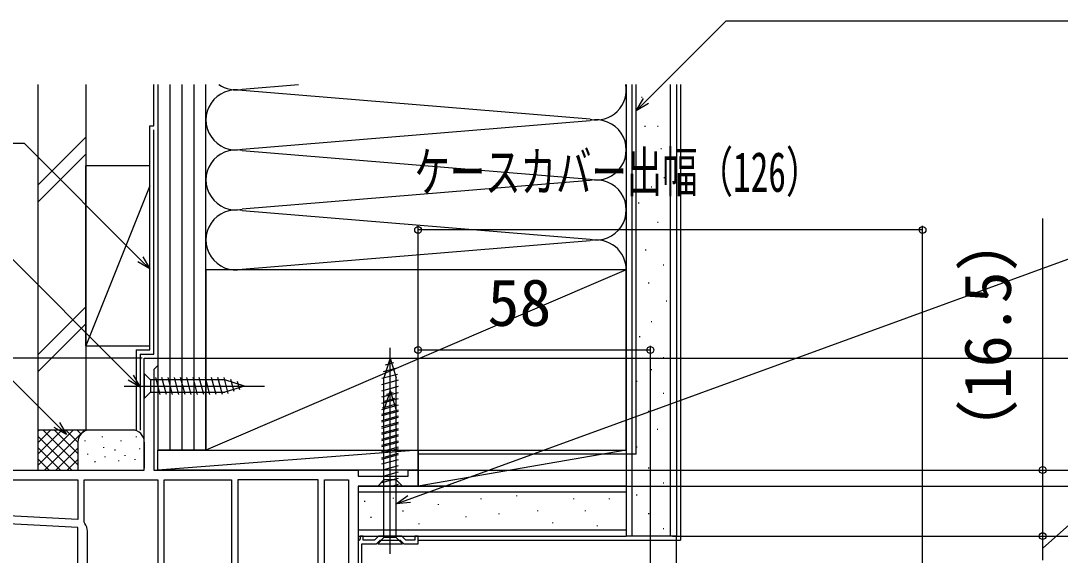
# Model space of a CAD drawing. Units: millimetres, scale not verified. Extents: x -700 to 700, y -1044 to 1038.
# Drawn here: x -459.3 to -199.6, y 660.6 to 794.2 of the extents above; entities that cross this region are included whole.
import ezdxf
from ezdxf.enums import TextEntityAlignment as Align

# ---------------------------------------------------------------- set-up
doc = ezdxf.new("R2010")
doc.units = ezdxf.units.MM
doc.header["$LTSCALE"] = 6
for name, color, linetype in [('0-2_YKK_11', 7, 'Continuous'), ('0-5_YKK_13', 4, 'Continuous'), ('0-7_YKK_D', 6, 'Continuous'), ('0-9_YSS_K', 3, 'Continuous'), ('0-A_YSS_KE', 3, 'Continuous')]:
    doc.layers.add(name, color=color, linetype=linetype)
doc.styles.add('ＭＳ ゴシック', font='')
doc.styles.get('ＭＳ ゴシック').set_extended_font_data('MS Gothic')

msp = doc.modelspace()

# ---------------------------------------------------------------- linework, layer by layer
at = {"layer": '0-2_YKK_11'}
for points in [[(-489, 681.896), (-428.4, 681.896), (-428.4, 709.896), (-425, 709.896), (-425, 707.996), (-425.5, 707.496), (-426, 706.996), (-426, 681.896), (-375, 681.896), (-375, 680.396), (-362.5, 680.396), (-362.5, 681.896), (-360, 681.896), (-360, 677.896), (-375, 677.896)], [(-443.282, 668.531), (-443.4, 668.854), (-443.4, 679.496), (-425, 679.496)], [(-425, 679.496), (-425, 642.296), (-428.1, 642.296), (-428.1, 646.196)], [(-385, 646.496), (-385, 679.496), (-405, 679.496), (-405, 646.496), (-403.6, 646.496)], [(-375, 677.896), (-375, 613.896), (-376.8, 613.896), (-376.8, 615.896), (-385, 615.896), (-385, 619.196)], [(-438.785, 641.07), (-437.793, 646.696), (-442.6, 646.696), (-442.6, 641.34), (-442.058, 640.472), (-442.377, 639.896), (-445, 639.896), (-445, 667.538), (-489.052, 669.846)], [(-431, 649.096), (-442.6, 649.096), (-442.6, 666.663)], [(-371.1, 650.196), (-371.1, 655.596), (-371.9, 655.596), (-372.381, 650.096), (-374.1, 650.096), (-374.1, 663.496), (-370.4, 663.496), (-369.5, 664.396), (-364.5, 664.396), (-363.6, 663.496), (-360, 663.496), (-360, 665.396), (-360.8, 665.396), (-360.8, 664.396), (-363.086, 664.396), (-364.086, 665.396), (-369.914, 665.396), (-370.914, 664.396), (-373.7, 664.396), (-373.7, 665.396), (-374.5, 665.396), (-374.5, 664.688), (-374.75, 664.392), (-375, 664.096)], [(-375, 664.096), (-375, 649.196), (-372.1, 649.196)]]:
    msp.add_lwpolyline(points, dxfattribs=at)
for points in [[(-445, 669.54), (-487.6, 671.773), (-487.6, 679.496), (-445, 679.496)], [(-406.6, 679.496), (-406.6, 642.296), (-423.4, 642.296), (-423.4, 679.496)], [(-383.4, 641.496), (-383.4, 679.496), (-377.4, 679.496), (-377.4, 641.496)]]:
    msp.add_lwpolyline(points, close=True, dxfattribs=at)
msp.add_arc((-445.5, 666.663), 2.9, 359.99999, 40.11919, dxfattribs=at)
at = {"layer": '0-5_YKK_13'}
for p, q in [((-367, 675.396), (-367.001, 712.396)), ((-367.001, 709.896), (-368.55, 704.98)), ((-367.001, 709.896), (-365.45, 704.98)), ((-367.001, 709.896), (-365.45, 704.98)), ((-368.647, 706.504), (-365.611, 707.317)), ((-368.112, 708.2), (-366.062, 708.749)), ((-428.4, 705.99), (-428.4, 699.79)), ((-428.4, 705.99), (-426.85, 704.44)), ((-408.316, 704.44), (-426.85, 704.44)), ((-426.85, 704.44), (-426.85, 701.34)), ((-424.424, 700.79), (-425.549, 704.99)), ((-422.871, 700.79), (-423.996, 704.99)), ((-421.318, 700.79), (-422.443, 704.99)), ((-419.765, 700.79), (-420.89, 704.99)), ((-418.212, 700.79), (-419.337, 704.99)), ((-416.659, 700.79), (-417.784, 704.99)), ((-415.106, 700.79), (-416.232, 704.99)), ((-413.553, 700.79), (-414.679, 704.99)), ((-412, 700.79), (-413.126, 704.99)), ((-410.447, 700.79), (-411.573, 704.99)), ((-408.894, 700.79), (-410.02, 704.99)), ((-407.411, 701.048), (-408.467, 704.99)), ((-403.4, 702.89), (-408.316, 704.44)), ((-405.979, 701.5), (-406.793, 704.536)), ((-404.547, 701.951), (-405.096, 704.001)), ((-369.1, 704.829), (-365.159, 705.885)), ((-369.1, 703.276), (-364.9, 704.402)), ((-368.55, 679.446), (-368.55, 704.98)), ((-365.45, 679.446), (-365.45, 704.98)), ((-433.4, 702.89), (-398.4, 702.89)), ((-428.4, 699.79), (-426.85, 701.34)), ((-426.85, 701.34), (-408.316, 701.34)), ((-403.4, 702.89), (-408.316, 701.34)), ((-369.1, 701.723), (-364.9, 702.849)), ((-369.1, 700.17), (-364.9, 701.296)), ((-367, 701.746), (-368.55, 696.83)), ((-367.861, 700.843), (-366.273, 701.269)), ((-367, 660.996), (-367, 703.028)), ((-367, 701.746), (-365.45, 696.83)), ((-369.1, 698.617), (-364.9, 699.743)), ((-368.396, 699.147), (-365.821, 699.837)), ((-369.1, 697.065), (-364.9, 698.19)), ((-369.1, 695.852), (-364.9, 696.978)), ((-369.1, 695.512), (-364.9, 696.637)), ((-368.931, 697.451), (-365.37, 698.405)), ((-368.55, 665.046), (-368.55, 696.83)), ((-365.45, 665.046), (-365.45, 696.83)), ((-369.1, 694.3), (-364.9, 695.425)), ((-369.1, 693.959), (-364.9, 695.084)), ((-369.1, 692.747), (-364.9, 693.872)), ((-369.1, 692.406), (-364.9, 693.531)), ((-369.1, 691.194), (-364.9, 692.319)), ((-369.1, 690.853), (-364.9, 691.978)), ((-369.1, 689.641), (-364.9, 690.766)), ((-369.1, 689.3), (-364.9, 690.425)), ((-369.1, 688.088), (-364.9, 689.213)), ((-369.1, 687.747), (-364.9, 688.872)), ((-369.1, 686.535), (-364.9, 687.66)), ((-369.1, 686.194), (-364.9, 687.32)), ((-369.1, 684.982), (-364.9, 686.107)), ((-369.1, 684.641), (-364.9, 685.767)), ((-369.1, 683.429), (-364.9, 684.555)), ((-369.1, 681.876), (-364.9, 683.002)), ((-369.1, 680.323), (-364.9, 681.449)), ((-370.1, 677.896), (-368.55, 679.446)), ((-369.1, 678.77), (-364.9, 679.896)), ((-367.127, 677.746), (-364.9, 678.343)), ((-370.1, 663.496), (-368.55, 665.046))]:
    msp.add_line(p, q, dxfattribs=at)
for points in [[(-370.1, 677.896), (-363.9, 677.896), (-365.45, 679.446), (-368.55, 679.446)], [(-370.1, 663.496), (-363.9, 663.496), (-365.45, 665.046), (-368.55, 665.046)]]:
    msp.add_lwpolyline(points, dxfattribs=at)
at = {"layer": '0-7_YKK_D'}
for p, q in [((-360, 682.396), (-360, 742.896)), ((-234, 613.096), (-234, 742.896)), ((-234, 741.896), (-360, 741.896)), ((-360, 682.396), (-360, 712.896)), ((-360, 711.896), (-302, 711.896)), ((-302, 655.149), (-302, 712.896)), ((-428.9, 709.896), (-611, 709.896)), ((-425.7, 709.896), (-83.289, 709.896)), ((-360.25, 681.896), (-83.289, 681.896)), ((-360.25, 681.896), (-83.289, 681.896)), ((-359.5, 681.896), (-203, 681.896)), ((-359, 681.896), (-113, 681.896)), ((-358, 681.896), (-143, 681.896)), ((-359.5, 677.896), (-143, 677.896)), ((-296.5, 665.396), (-53.289, 665.396)), ((-294.5, 665.396), (-203, 665.396)), ((-294.5, 665.396), (-203, 665.396)), ((-204, 659.396), (-204, 665.396))]:
    msp.add_line(p, q, dxfattribs=at)
for points in [[(-305.5, 771.69), (-303.096, 774.094), (-283.037, 794.153), (-121.604, 794.153)], [(-302.452, 773.45), (-305.5, 771.69), (-303.74, 774.738)], [(-427, 732.143), (-429.404, 734.548), (-458.358, 763.501), (-602.899, 763.501)], [(-204, 665.396), (-204, 681.896), (-204, 744.751)], [(-429.4, 702.579), (-431.804, 704.983), (-465.013, 738.192), (-584.079, 738.192)], [(-428.76, 735.192), (-427, 732.143), (-430.048, 733.903)], [(-365.45, 673.5), (-362.255, 674.663), (-196.767, 734.896), (-58.68, 734.896)], [(-447.857, 690.764), (-450.261, 693.168), (-472.85, 715.757), (-586.441, 715.757)], [(-431.16, 705.627), (-429.4, 702.579), (-432.448, 704.339)], [(-204, 662.396), (-174, 688.958), (-174, 703.049)], [(-449.617, 693.812), (-447.857, 690.764), (-450.905, 692.524)], [(-361.944, 673.807), (-365.45, 673.5), (-362.567, 675.519)]]:
    msp.add_lwpolyline(points, dxfattribs=at)
for centre in [(-360, 741.896), (-234, 741.896), (-360, 711.896), (-302, 711.896), (-204, 681.896), (-204, 665.396), (-204, 665.396)]:
    msp.add_circle(centre, 0.85, dxfattribs=at)
at = {"layer": '0-9_YSS_K'}
for p, q in [((-425, 778.219), (-425, 686.896)), ((-422, 778.219), (-422, 686.896)), ((-419, 778.219), (-419, 686.896)), ((-416, 778.219), (-416, 686.896)), ((-413, 731.896), (-413, 778.219)), ((-413, 686.896), (-413, 778.219)), ((-403.968, 777.054), (-389.873, 778.219)), ((-317.032, 769.554), (-403.968, 776.738)), ((-308, 778.219), (-308, 731.896)), ((-306.5, 665.396), (-306.5, 778.219)), ((-297, 665.396), (-297, 778.219)), ((-294.5, 778.219), (-294.5, 664.396)), ((-304.219, 775.04), (-304.019, 775.04)), ((-403.968, 762.054), (-317.032, 769.238)), ((-303.418, 767.837), (-303.218, 767.837)), ((-300.217, 767.837), (-300.017, 767.837)), ((-455, 753.107), (-443, 765.107)), ((-455, 748.865), (-443, 760.865)), ((-403.968, 761.738), (-317.032, 754.554)), ((-299.417, 762.235), (-299.217, 762.235)), ((-303.418, 760.635), (-303.218, 760.635)), ((-427, 757.896), (-443, 757.896)), ((-443, 712.896), (-443, 757.896)), ((-425, 757.896), (-425, 712.896)), ((-317.032, 754.238), (-403.968, 747.054)), ((-298.616, 755.032), (-298.416, 755.032)), ((-427, 752.896), (-443, 712.896)), ((-301.818, 752.631), (-301.618, 752.631)), ((-305.019, 748.63), (-304.819, 748.63)), ((-403.968, 746.738), (-317.032, 739.554)), ((-300.217, 743.828), (-300.017, 743.828)), ((-403.968, 732.054), (-317.032, 739.238)), ((-303.277, 736.897), (-303.077, 736.897)), ((-298.801, 733.167), (-298.601, 733.167)), ((-308, 731.896), (-413, 686.896)), ((-302.531, 728.691), (-302.331, 728.691)), ((-443, 722.681), (-455, 710.681)), ((-298.055, 724.215), (-297.855, 724.215)), ((-455, 706.438), (-443, 718.438)), ((-301.785, 718.993), (-301.585, 718.993)), ((-304.769, 715.264), (-304.569, 715.264)), ((-443, 712.896), (-427, 712.896)), ((-298.801, 710.042), (-298.601, 710.042)), ((-301.785, 707.058), (-301.585, 707.058)), ((-305.515, 704.074), (-305.315, 704.074)), ((-298.801, 701.09), (-298.601, 701.09)), ((-302.531, 696.614), (-302.331, 696.614)), ((-455, 691.896), (-455, 681.896)), ((-442, 691.896), (-455, 691.896)), ((-455, 683.038), (-446.142, 691.896)), ((-455, 685.867), (-448.971, 691.896)), ((-455, 688.695), (-451.799, 691.896)), ((-455, 691.523), (-454.627, 691.896)), ((-453.686, 691.896), (-445, 683.21)), ((-453.314, 681.896), (-443.314, 691.896)), ((-450.858, 691.896), (-445, 686.038)), ((-448.029, 691.896), (-445, 688.867)), ((-445.201, 691.896), (-444.22, 690.914)), ((-442.373, 691.896), (-442.352, 691.875)), ((-431.4, 691.896), (-442, 691.896)), ((-300.293, 692.138), (-300.093, 692.138)), ((-455, 690.381), (-446.515, 681.896)), ((-445, 688.896), (-445, 681.896)), ((-443.172, 689.091), (-443.172, 689.291)), ((-438.833, 690.092), (-438.833, 690.292)), ((-434.159, 689.091), (-434.159, 689.291)), ((-430.318, 690.092), (-430.318, 690.292)), ((-428.4, 688.896), (-428.4, 682.396)), ((-455, 687.553), (-449.343, 681.896)), ((-450.485, 681.896), (-445, 687.381)), ((-442.505, 685.753), (-442.505, 685.953)), ((-438.499, 687.422), (-438.499, 687.622)), ((-435.706, 686.819), (-435.706, 687.019)), ((-433.158, 685.419), (-433.158, 685.619)), ((-429.486, 687.088), (-429.486, 687.288)), ((-360, 686.896), (-425, 681.896)), ((-413, 686.896), (-425, 686.896)), ((-308, 686.896), (-360, 677.896)), ((-305.515, 687.662), (-305.315, 687.662)), ((-455, 684.724), (-452.172, 681.896)), ((-447.657, 681.896), (-444.982, 684.571)), ((-440.674, 683.897), (-440.674, 684.097)), ((-438.165, 685.085), (-438.165, 685.285)), ((-434.745, 684.112), (-434.745, 684.312)), ((-430.651, 684.416), (-430.651, 684.616)), ((-302.531, 682.44), (-302.331, 682.44)), ((-298.801, 678.71), (-298.601, 678.71)), ((-308, 676.396), (-375, 676.396)), ((-335.319, 675.341), (-335.319, 675.541)), ((-305.515, 675.726), (-305.315, 675.726)), ((-373.339, 673.979), (-373.339, 674.179)), ((-366.136, 674.78), (-366.136, 674.98)), ((-354.932, 673.179), (-354.932, 673.379)), ((-344.271, 674.595), (-344.271, 674.795)), ((-321.146, 674.595), (-321.146, 674.795)), ((-312.194, 674.595), (-312.194, 674.795)), ((-371.739, 669.978), (-371.739, 670.178)), ((-363.736, 671.578), (-363.736, 671.778)), ((-348.001, 670.119), (-348.001, 670.319)), ((-339.795, 670.865), (-339.795, 671.065)), ((-330.098, 671.611), (-330.098, 671.811)), ((-318.162, 671.611), (-318.162, 671.811)), ((-302.531, 671.005), (-302.331, 671.005)), ((-359.734, 668.377), (-359.734, 668.577)), ((-326.368, 668.627), (-326.368, 668.827)), ((-315.178, 667.881), (-315.178, 668.081)), ((-298.801, 667.275), (-298.601, 667.275)), ((-308, 666.896), (-375, 666.896)), ((-295.5, 467.396), (-295.5, 665.396)), ((-360, 664.396), (-294.5, 664.396))]:
    msp.add_line(p, q, dxfattribs=at)
for points in [[(-360, 681.896), (-425, 681.896), (-425, 686.896), (-360, 686.896)], [(-360, 686.896), (-308, 686.896), (-308, 677.896), (-360, 677.896)]]:
    msp.add_lwpolyline(points, close=True, dxfattribs=at)
for centre, radius, start, end in [((-405.5, 769.396), 7.5, 78.21649, 281.78353), ((-405.5, 784.396), 7.5, 235.4491, 281.78353), ((-315.5, 776.896), 7.5, 258.21646, 10.15881), ((-315.5, 761.896), 7.5, 258.21646, 101.78354), ((-405.5, 754.396), 7.5, 78.21649, 281.78353), ((-315.5, 746.896), 7.5, 258.21646, 101.78354), ((-405.5, 739.396), 7.5, 78.21649, 281.78353), ((-315.5, 731.896), 7.5, 0, 101.78354), ((-442, 688.896), 3, 90, 180), ((-431.4, 688.896), 3, 0, 90)]:
    msp.add_arc(centre, radius, start, end, dxfattribs=at)
at = {"layer": '0-A_YSS_KE'}
for p, q in [((-455, 778.219), (-455, 691.896)), ((-443, 778.219), (-443, 691.896)), ((-308, 778.219), (-308, 665.396)), ((-305.5, 685.896), (-305.5, 778.219)), ((-430.4, 711.896), (-430.4, 691.896)), ((-429.4, 710.896), (-429.4, 691.896)), ((-443, 691.896), (-455, 691.896)), ((-305.5, 685.896), (-360, 685.896)), ((-375, 665.396), (-308, 665.396))]:
    msp.add_line(p, q, dxfattribs=at)
for points in [[(-430.4, 711.896), (-427, 711.896), (-427, 767.896), (-426, 767.896), (-426, 778.219)], [(-295.5, 778.219), (-295.5, 665.396), (-308, 665.396)], [(-429.4, 710.896), (-426, 710.896), (-426, 766.896)], [(-375, 677.896), (-308, 677.896), (-308, 665.396)]]:
    msp.add_lwpolyline(points, dxfattribs=at)
msp.add_lwpolyline([(-413, 731.896), (-413, 686.896), (-308, 686.896), (-308, 731.896)], close=True, dxfattribs=at)

# ---------------------------------------------------------------- texts
at = {"layer": '0-7_YKK_D', "style": 'ＭＳ ゴシック', "width": 0.65}
msp.add_text('ケースカバー出幅（126）', height=9.971, dxfattribs=at).set_placement((-360.914, 748.423), align=Align.BOTTOM_LEFT)
at = {"layer": '0-7_YKK_D', "style": 'ＭＳ ゴシック'}
msp.add_text('（16.5）', height=11.73, rotation=90, dxfattribs=at).set_placement((-208.409, 683.614), align=Align.BOTTOM_LEFT)
msp.add_text('58', height=11.73, dxfattribs=at).set_placement((-342.682, 714.396), align=Align.BOTTOM_LEFT)

doc.saveas('drawing.dxf')
